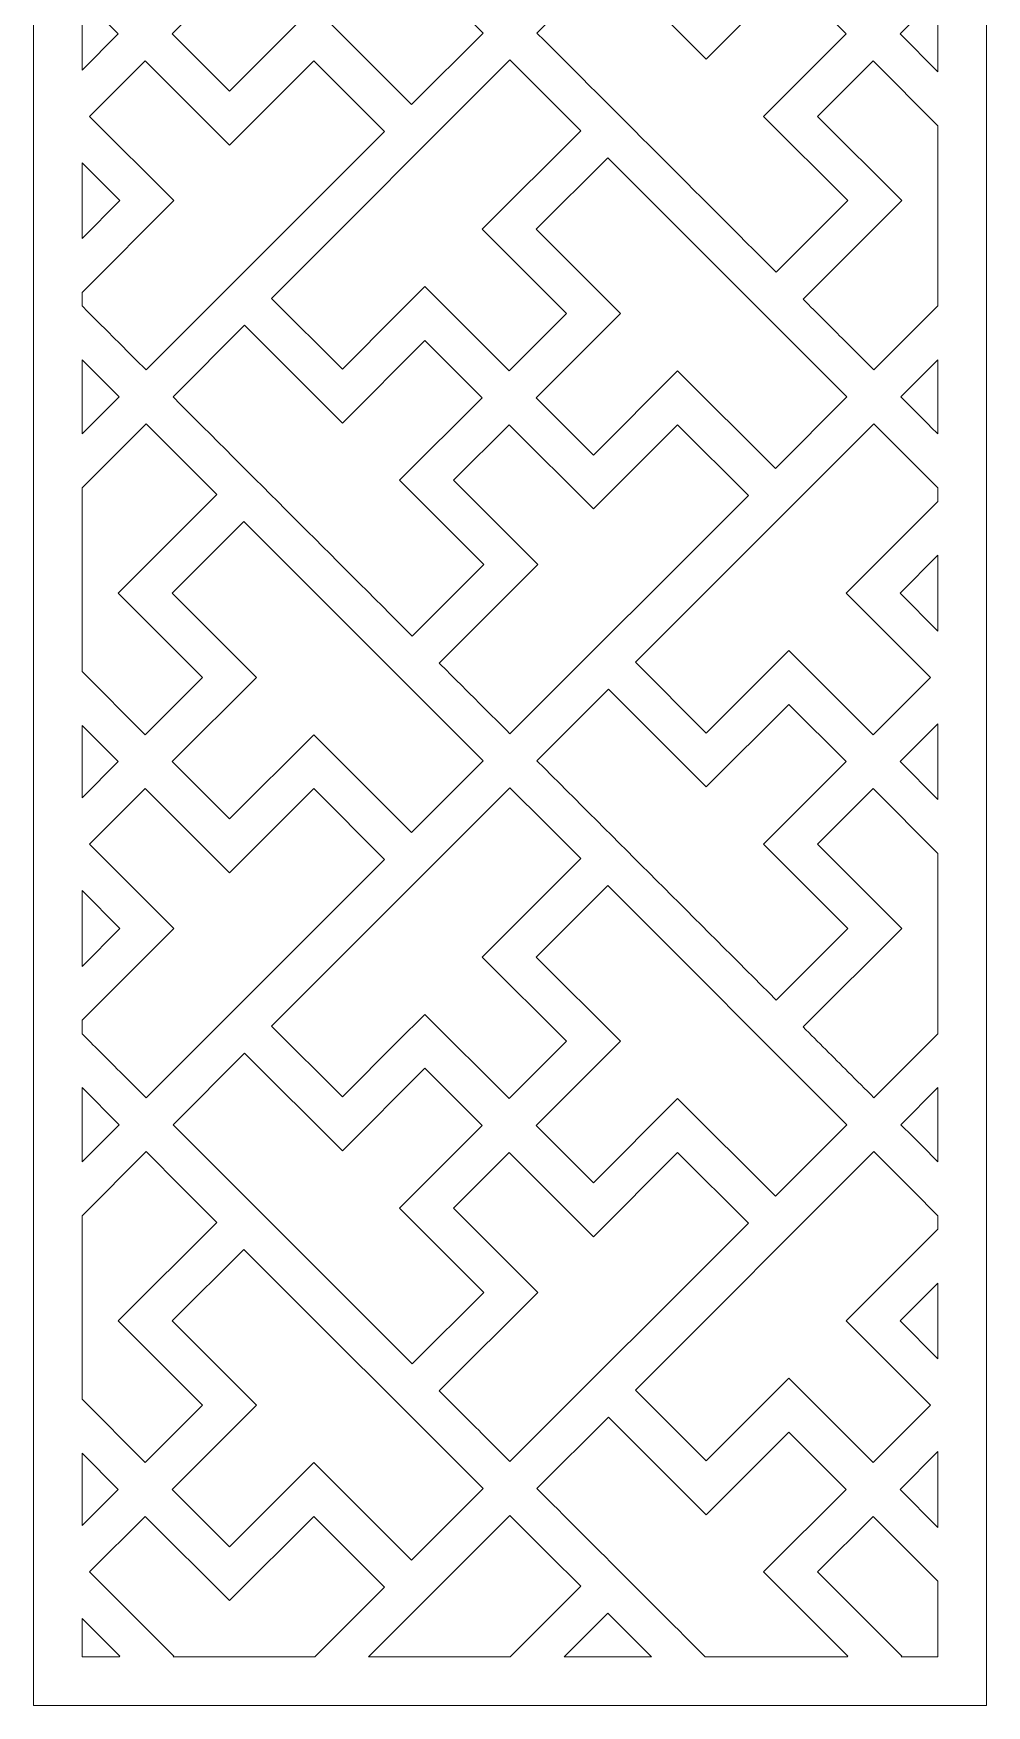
# Model space of a CAD drawing. Header units: centimetres. Extents: x -27.5 to -15.3, y -9.5 to 9.5.
# Drawn here: x -27.5 to -22.09, y -9.5 to 0 of the extents above; entities that cross this region are included whole.
import ezdxf

# ---------------------------------------------------------------- set-up
doc = ezdxf.new("R2010")
doc.units = ezdxf.units.CM
doc.header["$MEASUREMENT"] = 0
doc.layers.add('layer 1', color=7, linetype='Continuous')

msp = doc.modelspace()

# ---------------------------------------------------------------- linework, layer by layer
at = {"layer": 'layer 1', "color": 250, "lineweight": 9}
msp.add_open_spline([(-27.5, 9.5), (-27.5, 9.5), (-22.08689, 9.5), (-22.08689, 9.5), (-22.08689, 9.5), (-22.08689, 9.5), (-22.08689, -9.5), (-22.08689, -9.5), (-22.08689, -9.5), (-22.08689, -9.5), (-27.5, -9.5), (-27.5, -9.5), (-27.5, -9.5), (-27.5, -9.5), (-27.5, 9.5), (-27.5, 9.5)], degree=3, knots=[0, 0, 0, 0, 0.2, 0.2, 0.2, 0.2, 0.4, 0.4, 0.4, 0.4, 0.6, 0.6, 0.6, 0.6, 1, 1, 1, 1], dxfattribs=at)
at = {"layer": 'layer 1', "color": 7, "lineweight": 9}
for points, knots in [([(-26.30539, 1.35881), (-26.30539, 1.35881), (-26.71208, 0.95214), (-26.71208, 0.95214), (-26.71208, 0.95214), (-26.71208, 0.95214), (-26.23358, 0.47368), (-26.23358, 0.47368), (-26.23358, 0.47368), (-26.23358, 0.47368), (-26.71208, -0.00479), (-26.71208, -0.00479), (-26.71208, -0.00479), (-26.71208, -0.00479), (-26.38672, -0.33014), (-26.38672, -0.33014), (-26.38672, -0.33014), (-26.38672, -0.33014), (-25.90825, 0.14832), (-25.90825, 0.14832), (-25.90825, 0.14832), (-25.90825, 0.14832), (-25.35324, -0.40669), (-25.35324, -0.40669), (-25.35324, -0.40669), (-25.35324, -0.40669), (-24.94655, 0.00001), (-24.94655, 0.00001), (-24.94655, 0.00001), (-24.94655, 0.00001), (-26.30539, 1.35881), (-26.30539, 1.35881)], [0, 0, 0, 0, 0.1111111, 0.1111111, 0.1111111, 0.1111111, 0.2222222, 0.2222222, 0.2222222, 0.2222222, 0.3333333, 0.3333333, 0.3333333, 0.3333333, 0.4444444, 0.4444444, 0.4444444, 0.4444444, 0.5555556, 0.5555556, 0.5555556, 0.5555556, 0.6666667, 0.6666667, 0.6666667, 0.6666667, 0.7777778, 0.7777778, 0.7777778, 0.7777778, 1, 1, 1, 1]), ([(-24.23365, 0.40668), (-24.23365, 0.40668), (-24.64035, 0.00001), (-24.64035, 0.00001), (-24.64035, 0.00001), (-24.1874, -0.45294), (-23.73445, -0.90586), (-23.2815, -1.3588), (-23.2815, -1.3588), (-23.2815, -1.3588), (-22.87484, -0.95212), (-22.87484, -0.95212), (-22.87484, -0.95212), (-22.87484, -0.95212), (-23.35331, -0.47368), (-23.35331, -0.47368), (-23.35331, -0.47368), (-23.35331, -0.47368), (-22.8844, -0.00479), (-22.8844, -0.00479), (-22.8844, -0.00479), (-22.8844, -0.00479), (-23.20976, 0.32057), (-23.20976, 0.32057), (-23.20976, 0.32057), (-23.20976, 0.32057), (-23.67865, -0.14832), (-23.67865, -0.14832), (-23.67865, -0.14832), (-23.67865, -0.14832), (-24.23365, 0.40668), (-24.23365, 0.40668)], [0, 0, 0, 0, 0.1111111, 0.1111111, 0.1111111, 0.1111111, 0.2222222, 0.2222222, 0.2222222, 0.2222222, 0.3333333, 0.3333333, 0.3333333, 0.3333333, 0.4444444, 0.4444444, 0.4444444, 0.4444444, 0.5555556, 0.5555556, 0.5555556, 0.5555556, 0.6666667, 0.6666667, 0.6666667, 0.6666667, 0.7777778, 0.7777778, 0.7777778, 0.7777778, 1, 1, 1, 1]), ([(-27.22394, -0.21044), (-27.22394, -0.21044), (-27.22394, 0.20089), (-27.22394, 0.20089), (-27.22394, 0.20089), (-27.22394, 0.20089), (-27.01828, -0.00479), (-27.01828, -0.00479), (-27.01828, -0.00479), (-27.01828, -0.00479), (-27.22394, -0.21044), (-27.22394, -0.21044)], [0, 0, 0, 0, 0.25, 0.25, 0.25, 0.25, 0.5, 0.5, 0.5, 0.5, 1, 1, 1, 1]), ([(-22.36295, 0.21045), (-22.36295, 0.21045), (-22.36295, -0.22003), (-22.36295, -0.22003), (-22.36295, -0.22003), (-22.36295, -0.22003), (-22.57819, -0.00479), (-22.57819, -0.00479), (-22.57819, -0.00479), (-22.57819, -0.00479), (-22.36295, 0.21045), (-22.36295, 0.21045)], [0, 0, 0, 0, 0.25, 0.25, 0.25, 0.25, 0.5, 0.5, 0.5, 0.5, 1, 1, 1, 1]), ([(-27.22394, -1.55026), (-27.22394, -1.55026), (-27.22394, -1.47358), (-27.22394, -1.47358), (-27.22394, -1.47358), (-27.22394, -1.47358), (-26.7025, -0.95212), (-26.7025, -0.95212), (-26.7025, -0.95212), (-26.7025, -0.95212), (-27.18094, -0.47368), (-27.18094, -0.47368), (-27.18094, -0.47368), (-27.18094, -0.47368), (-26.86515, -0.15789), (-26.86515, -0.15789), (-26.86515, -0.15789), (-26.86515, -0.15789), (-26.38672, -0.63636), (-26.38672, -0.63636), (-26.38672, -0.63636), (-26.38672, -0.63636), (-25.90825, -0.15789), (-25.90825, -0.15789), (-25.90825, -0.15789), (-25.90825, -0.15789), (-25.50634, -0.55979), (-25.50634, -0.55979), (-25.50634, -0.55979), (-25.50634, -0.55979), (-26.86037, -1.91381), (-26.86037, -1.91381), (-26.86037, -1.91381), (-26.92179, -1.85241), (-26.98318, -1.79102), (-27.04458, -1.7296), (-27.04458, -1.7296), (-27.10437, -1.66983), (-27.16418, -1.61003), (-27.22394, -1.55026)], [0, 0, 0, 0, 0.0909091, 0.0909091, 0.0909091, 0.0909091, 0.1818182, 0.1818182, 0.1818182, 0.1818182, 0.2727273, 0.2727273, 0.2727273, 0.2727273, 0.3636364, 0.3636364, 0.3636364, 0.3636364, 0.4545455, 0.4545455, 0.4545455, 0.4545455, 0.5454545, 0.5454545, 0.5454545, 0.5454545, 0.6363636, 0.6363636, 0.6363636, 0.6363636, 0.7272727, 0.7272727, 0.7272727, 0.7272727, 0.8181818, 0.8181818, 0.8181818, 0.8181818, 1, 1, 1, 1]), ([(-24.79345, -0.1531), (-24.79345, -0.1531), (-26.14747, -1.50715), (-26.14747, -1.50715), (-26.14747, -1.50715), (-26.14747, -1.50715), (-25.74553, -1.90905), (-25.74553, -1.90905), (-25.74553, -1.90905), (-25.74553, -1.90905), (-25.42978, -1.59326), (-25.42978, -1.59326), (-25.42978, -1.59326), (-25.42978, -1.59326), (-25.27671, -1.44016), (-25.27671, -1.44016), (-25.27671, -1.44016), (-25.27671, -1.44016), (-24.79823, -1.9186), (-24.79823, -1.9186), (-24.79823, -1.9186), (-24.79823, -1.9186), (-24.47287, -1.59326), (-24.47287, -1.59326), (-24.47287, -1.59326), (-24.47287, -1.59326), (-24.95134, -1.1148), (-24.95134, -1.1148), (-24.95134, -1.1148), (-24.95134, -1.1148), (-24.39154, -0.555), (-24.39154, -0.555), (-24.39154, -0.555), (-24.39154, -0.555), (-24.60926, -0.33731), (-24.60926, -0.33731), (-24.60926, -0.33731), (-24.60926, -0.33731), (-24.79345, -0.1531), (-24.79345, -0.1531)], [0, 0, 0, 0, 0.0909091, 0.0909091, 0.0909091, 0.0909091, 0.1818182, 0.1818182, 0.1818182, 0.1818182, 0.2727273, 0.2727273, 0.2727273, 0.2727273, 0.3636364, 0.3636364, 0.3636364, 0.3636364, 0.4545455, 0.4545455, 0.4545455, 0.4545455, 0.5454545, 0.5454545, 0.5454545, 0.5454545, 0.6363636, 0.6363636, 0.6363636, 0.6363636, 0.7272727, 0.7272727, 0.7272727, 0.7272727, 0.8181818, 0.8181818, 0.8181818, 0.8181818, 1, 1, 1, 1]), ([(-22.36295, -0.52623), (-22.36295, -0.52623), (-22.36295, -1.55026), (-22.36295, -1.55026), (-22.36295, -1.55026), (-22.36295, -1.55026), (-22.72653, -1.91381), (-22.72653, -1.91381), (-22.72653, -1.91381), (-22.78153, -1.8588), (-22.83654, -1.80377), (-22.89158, -1.74876), (-22.89158, -1.74876), (-22.97051, -1.6698), (-23.04947, -1.59087), (-23.12843, -1.51191), (-23.12843, -1.51191), (-23.12843, -1.51191), (-22.56861, -0.95212), (-22.56861, -0.95212), (-22.56861, -0.95212), (-22.56861, -0.95212), (-23.04708, -0.47368), (-23.04708, -0.47368), (-23.04708, -0.47368), (-23.04708, -0.47368), (-22.73132, -0.15789), (-22.73132, -0.15789), (-22.73132, -0.15789), (-22.73132, -0.15789), (-22.36295, -0.52623), (-22.36295, -0.52623)], [0, 0, 0, 0, 0.1111111, 0.1111111, 0.1111111, 0.1111111, 0.2222222, 0.2222222, 0.2222222, 0.2222222, 0.3333333, 0.3333333, 0.3333333, 0.3333333, 0.4444444, 0.4444444, 0.4444444, 0.4444444, 0.5555556, 0.5555556, 0.5555556, 0.5555556, 0.6666667, 0.6666667, 0.6666667, 0.6666667, 0.7777778, 0.7777778, 0.7777778, 0.7777778, 1, 1, 1, 1]), ([(-27.22394, -1.16735), (-27.22394, -1.16735), (-27.22394, -0.7369), (-27.22394, -0.7369), (-27.22394, -0.7369), (-27.22394, -0.7369), (-27.0087, -0.95212), (-27.0087, -0.95212), (-27.0087, -0.95212), (-27.0087, -0.95212), (-27.22394, -1.16735), (-27.22394, -1.16735)], [0, 0, 0, 0, 0.25, 0.25, 0.25, 0.25, 0.5, 0.5, 0.5, 0.5, 1, 1, 1, 1]), ([(-24.23844, -0.7081), (-24.23844, -0.7081), (-24.64514, -1.1148), (-24.64514, -1.1148), (-24.64514, -1.1148), (-24.64514, -1.1148), (-24.16666, -1.59326), (-24.16666, -1.59326), (-24.16666, -1.59326), (-24.16666, -1.59326), (-24.64514, -2.0717), (-24.64514, -2.0717), (-24.64514, -2.0717), (-24.64514, -2.0717), (-24.31977, -2.39707), (-24.31977, -2.39707), (-24.31977, -2.39707), (-24.31977, -2.39707), (-23.84133, -1.9186), (-23.84133, -1.9186), (-23.84133, -1.9186), (-23.84133, -1.9186), (-23.2863, -2.4736), (-23.2863, -2.4736), (-23.2863, -2.4736), (-23.2863, -2.4736), (-22.8796, -2.06694), (-22.8796, -2.06694), (-22.8796, -2.06694), (-22.8796, -2.06694), (-24.23844, -0.7081), (-24.23844, -0.7081)], [0, 0, 0, 0, 0.1111111, 0.1111111, 0.1111111, 0.1111111, 0.2222222, 0.2222222, 0.2222222, 0.2222222, 0.3333333, 0.3333333, 0.3333333, 0.3333333, 0.4444444, 0.4444444, 0.4444444, 0.4444444, 0.5555556, 0.5555556, 0.5555556, 0.5555556, 0.6666667, 0.6666667, 0.6666667, 0.6666667, 0.7777778, 0.7777778, 0.7777778, 0.7777778, 1, 1, 1, 1]), ([(-26.70729, -2.06694), (-26.25434, -2.51986), (-25.80139, -2.9728), (-25.34845, -3.42575), (-25.34845, -3.42575), (-25.34845, -3.42575), (-24.94176, -3.01906), (-24.94176, -3.01906), (-24.94176, -3.01906), (-24.94176, -3.01906), (-25.42023, -2.54059), (-25.42023, -2.54059), (-25.42023, -2.54059), (-25.42023, -2.54059), (-24.95134, -2.0717), (-24.95134, -2.0717), (-24.95134, -2.0717), (-24.95134, -2.0717), (-25.27671, -1.74637), (-25.27671, -1.74637), (-25.27671, -1.74637), (-25.27671, -1.74637), (-25.74553, -2.21525), (-25.74553, -2.21525), (-25.74553, -2.21525), (-25.74553, -2.21525), (-26.3006, -1.66025), (-26.3006, -1.66025), (-26.3006, -1.66025), (-26.3006, -1.66025), (-26.70729, -2.06694), (-26.70729, -2.06694)], [0, 0, 0, 0, 0.1111111, 0.1111111, 0.1111111, 0.1111111, 0.2222222, 0.2222222, 0.2222222, 0.2222222, 0.3333333, 0.3333333, 0.3333333, 0.3333333, 0.4444444, 0.4444444, 0.4444444, 0.4444444, 0.5555556, 0.5555556, 0.5555556, 0.5555556, 0.6666667, 0.6666667, 0.6666667, 0.6666667, 0.7777778, 0.7777778, 0.7777778, 0.7777778, 1, 1, 1, 1]), ([(-27.22394, -2.27738), (-27.22394, -2.27738), (-27.22394, -1.85646), (-27.22394, -1.85646), (-27.22394, -1.85646), (-27.22394, -1.85646), (-27.0135, -2.06694), (-27.0135, -2.06694), (-27.0135, -2.06694), (-27.0135, -2.06694), (-27.22394, -2.27738), (-27.22394, -2.27738)], [0, 0, 0, 0, 0.25, 0.25, 0.25, 0.25, 0.5, 0.5, 0.5, 0.5, 1, 1, 1, 1]), ([(-22.36295, -1.85646), (-22.36295, -1.85646), (-22.36295, -2.27738), (-22.36295, -2.27738), (-22.36295, -2.27738), (-22.4331, -2.20724), (-22.50325, -2.13709), (-22.5734, -2.06694), (-22.5734, -2.06694), (-22.5734, -2.06694), (-22.36295, -1.85646), (-22.36295, -1.85646)], [0, 0, 0, 0, 0.25, 0.25, 0.25, 0.25, 0.5, 0.5, 0.5, 0.5, 1, 1, 1, 1]), ([(-27.22394, -3.62676), (-27.22394, -3.62676), (-27.22394, -2.58359), (-27.22394, -2.58359), (-27.22394, -2.58359), (-27.22394, -2.58359), (-26.86037, -2.22004), (-26.86037, -2.22004), (-26.86037, -2.22004), (-26.86037, -2.22004), (-26.67617, -2.40422), (-26.67617, -2.40422), (-26.67617, -2.40422), (-26.67617, -2.40422), (-26.45846, -2.62194), (-26.45846, -2.62194), (-26.45846, -2.62194), (-26.45846, -2.62194), (-27.01828, -3.18174), (-27.01828, -3.18174), (-27.01828, -3.18174), (-27.01828, -3.18174), (-26.53982, -3.66018), (-26.53982, -3.66018), (-26.53982, -3.66018), (-26.53982, -3.66018), (-26.86515, -3.98554), (-26.86515, -3.98554), (-26.86515, -3.98554), (-26.86515, -3.98554), (-27.22394, -3.62676), (-27.22394, -3.62676)], [0, 0, 0, 0, 0.1111111, 0.1111111, 0.1111111, 0.1111111, 0.2222222, 0.2222222, 0.2222222, 0.2222222, 0.3333333, 0.3333333, 0.3333333, 0.3333333, 0.4444444, 0.4444444, 0.4444444, 0.4444444, 0.5555556, 0.5555556, 0.5555556, 0.5555556, 0.6666667, 0.6666667, 0.6666667, 0.6666667, 0.7777778, 0.7777778, 0.7777778, 0.7777778, 1, 1, 1, 1]), ([(-25.19535, -3.57885), (-25.11639, -3.65779), (-25.03743, -3.73674), (-24.95852, -3.81568), (-24.95852, -3.81568), (-24.90349, -3.87071), (-24.84845, -3.92571), (-24.79345, -3.98076), (-24.79345, -3.98076), (-24.79345, -3.98076), (-23.43943, -2.62673), (-23.43943, -2.62673), (-23.43943, -2.62673), (-23.43943, -2.62673), (-23.84133, -2.2248), (-23.84133, -2.2248), (-23.84133, -2.2248), (-23.84133, -2.2248), (-24.31977, -2.70327), (-24.31977, -2.70327), (-24.31977, -2.70327), (-24.31977, -2.70327), (-24.79823, -2.22483), (-24.79823, -2.22483), (-24.79823, -2.22483), (-24.79823, -2.22483), (-25.11399, -2.54059), (-25.11399, -2.54059), (-25.11399, -2.54059), (-25.11399, -2.54059), (-24.63555, -3.01906), (-24.63555, -3.01906), (-24.63555, -3.01906), (-24.63555, -3.01906), (-25.19535, -3.57885), (-25.19535, -3.57885)], [0, 0, 0, 0, 0.1, 0.1, 0.1, 0.1, 0.2, 0.2, 0.2, 0.2, 0.3, 0.3, 0.3, 0.3, 0.4, 0.4, 0.4, 0.4, 0.5, 0.5, 0.5, 0.5, 0.6, 0.6, 0.6, 0.6, 0.7, 0.7, 0.7, 0.7, 0.8, 0.8, 0.8, 0.8, 1, 1, 1, 1]), ([(-22.36295, -2.58359), (-22.36295, -2.58359), (-22.36295, -2.66026), (-22.36295, -2.66026), (-22.36295, -2.66026), (-22.36295, -2.66026), (-22.8844, -3.18174), (-22.8844, -3.18174), (-22.8844, -3.18174), (-22.8844, -3.18174), (-22.40595, -3.66018), (-22.40595, -3.66018), (-22.40595, -3.66018), (-22.40595, -3.66018), (-22.73132, -3.98554), (-22.73132, -3.98554), (-22.73132, -3.98554), (-22.73132, -3.98554), (-23.20976, -3.50708), (-23.20976, -3.50708), (-23.20976, -3.50708), (-23.20976, -3.50708), (-23.36286, -3.66018), (-23.36286, -3.66018), (-23.36286, -3.66018), (-23.36286, -3.66018), (-23.67865, -3.97596), (-23.67865, -3.97596), (-23.67865, -3.97596), (-23.67865, -3.97596), (-24.08055, -3.57406), (-24.08055, -3.57406), (-24.08055, -3.57406), (-24.08055, -3.57406), (-22.72653, -2.22004), (-22.72653, -2.22004), (-22.72653, -2.22004), (-22.72653, -2.22004), (-22.52318, -2.42336), (-22.52318, -2.42336), (-22.52318, -2.42336), (-22.52318, -2.42336), (-22.36295, -2.58359), (-22.36295, -2.58359)], [0, 0, 0, 0, 0.0833333, 0.0833333, 0.0833333, 0.0833333, 0.1666667, 0.1666667, 0.1666667, 0.1666667, 0.25, 0.25, 0.25, 0.25, 0.3333333, 0.3333333, 0.3333333, 0.3333333, 0.4166667, 0.4166667, 0.4166667, 0.4166667, 0.5, 0.5, 0.5, 0.5, 0.5833333, 0.5833333, 0.5833333, 0.5833333, 0.6666667, 0.6666667, 0.6666667, 0.6666667, 0.75, 0.75, 0.75, 0.75, 0.8333333, 0.8333333, 0.8333333, 0.8333333, 1, 1, 1, 1]), ([(-26.30539, -2.77505), (-26.30539, -2.77505), (-26.71208, -3.18174), (-26.71208, -3.18174), (-26.71208, -3.18174), (-26.71208, -3.18174), (-26.23358, -3.66018), (-26.23358, -3.66018), (-26.23358, -3.66018), (-26.23358, -3.66018), (-26.71208, -4.13865), (-26.71208, -4.13865), (-26.71208, -4.13865), (-26.71208, -4.13865), (-26.38672, -4.46398), (-26.38672, -4.46398), (-26.38672, -4.46398), (-26.38672, -4.46398), (-25.90825, -3.98554), (-25.90825, -3.98554), (-25.90825, -3.98554), (-25.90825, -3.98554), (-25.35324, -4.54055), (-25.35324, -4.54055), (-25.35324, -4.54055), (-25.35324, -4.54055), (-24.94655, -4.13385), (-24.94655, -4.13385), (-24.94655, -4.13385), (-24.94655, -4.13385), (-26.30539, -2.77505), (-26.30539, -2.77505)], [0, 0, 0, 0, 0.1111111, 0.1111111, 0.1111111, 0.1111111, 0.2222222, 0.2222222, 0.2222222, 0.2222222, 0.3333333, 0.3333333, 0.3333333, 0.3333333, 0.4444444, 0.4444444, 0.4444444, 0.4444444, 0.5555556, 0.5555556, 0.5555556, 0.5555556, 0.6666667, 0.6666667, 0.6666667, 0.6666667, 0.7777778, 0.7777778, 0.7777778, 0.7777778, 1, 1, 1, 1]), ([(-22.36295, -2.9665), (-22.36295, -2.9665), (-22.36295, -3.39698), (-22.36295, -3.39698), (-22.36295, -3.39698), (-22.36295, -3.39698), (-22.57819, -3.18174), (-22.57819, -3.18174), (-22.57819, -3.18174), (-22.57819, -3.18174), (-22.36295, -2.9665), (-22.36295, -2.9665)], [0, 0, 0, 0, 0.25, 0.25, 0.25, 0.25, 0.5, 0.5, 0.5, 0.5, 1, 1, 1, 1]), ([(-24.64035, -4.13385), (-24.1874, -4.5868), (-23.73445, -5.03975), (-23.2815, -5.49266), (-23.2815, -5.49266), (-23.2815, -5.49266), (-22.87484, -5.08597), (-22.87484, -5.08597), (-22.87484, -5.08597), (-22.87484, -5.08597), (-23.35331, -4.60753), (-23.35331, -4.60753), (-23.35331, -4.60753), (-23.35331, -4.60753), (-22.8844, -4.13865), (-22.8844, -4.13865), (-22.8844, -4.13865), (-22.8844, -4.13865), (-23.20976, -3.81328), (-23.20976, -3.81328), (-23.20976, -3.81328), (-23.20976, -3.81328), (-23.67865, -4.28216), (-23.67865, -4.28216), (-23.67865, -4.28216), (-23.67865, -4.28216), (-24.23365, -3.72716), (-24.23365, -3.72716), (-24.23365, -3.72716), (-24.23365, -3.72716), (-24.64035, -4.13385), (-24.64035, -4.13385)], [0, 0, 0, 0, 0.1111111, 0.1111111, 0.1111111, 0.1111111, 0.2222222, 0.2222222, 0.2222222, 0.2222222, 0.3333333, 0.3333333, 0.3333333, 0.3333333, 0.4444444, 0.4444444, 0.4444444, 0.4444444, 0.5555556, 0.5555556, 0.5555556, 0.5555556, 0.6666667, 0.6666667, 0.6666667, 0.6666667, 0.7777778, 0.7777778, 0.7777778, 0.7777778, 1, 1, 1, 1]), ([(-27.22394, -4.3443), (-27.22394, -4.3443), (-27.22394, -3.93299), (-27.22394, -3.93299), (-27.22394, -3.93299), (-27.22394, -3.93299), (-27.01828, -4.13865), (-27.01828, -4.13865), (-27.01828, -4.13865), (-27.01828, -4.13865), (-27.22394, -4.3443), (-27.22394, -4.3443)], [0, 0, 0, 0, 0.25, 0.25, 0.25, 0.25, 0.5, 0.5, 0.5, 0.5, 1, 1, 1, 1]), ([(-22.36295, -3.9234), (-22.36295, -3.9234), (-22.36295, -4.35389), (-22.36295, -4.35389), (-22.36295, -4.35389), (-22.36295, -4.35389), (-22.57819, -4.13865), (-22.57819, -4.13865), (-22.57819, -4.13865), (-22.57819, -4.13865), (-22.36295, -3.9234), (-22.36295, -3.9234)], [0, 0, 0, 0, 0.25, 0.25, 0.25, 0.25, 0.5, 0.5, 0.5, 0.5, 1, 1, 1, 1]), ([(-27.22394, -5.68412), (-27.22394, -5.68412), (-27.22394, -5.60744), (-27.22394, -5.60744), (-27.22394, -5.60744), (-27.22394, -5.60744), (-26.7025, -5.08597), (-26.7025, -5.08597), (-26.7025, -5.08597), (-26.7025, -5.08597), (-27.18094, -4.60753), (-27.18094, -4.60753), (-27.18094, -4.60753), (-27.18094, -4.60753), (-26.86515, -4.29175), (-26.86515, -4.29175), (-26.86515, -4.29175), (-26.86515, -4.29175), (-26.38672, -4.77021), (-26.38672, -4.77021), (-26.38672, -4.77021), (-26.38672, -4.77021), (-25.90825, -4.29175), (-25.90825, -4.29175), (-25.90825, -4.29175), (-25.90825, -4.29175), (-25.50634, -4.69365), (-25.50634, -4.69365), (-25.50634, -4.69365), (-25.50634, -4.69365), (-26.86037, -6.04767), (-26.86037, -6.04767), (-26.86037, -6.04767), (-26.9154, -5.99266), (-26.97044, -5.93763), (-27.02547, -5.88262), (-27.02547, -5.88262), (-27.09163, -5.81647), (-27.15779, -5.75027), (-27.22394, -5.68412)], [0, 0, 0, 0, 0.0909091, 0.0909091, 0.0909091, 0.0909091, 0.1818182, 0.1818182, 0.1818182, 0.1818182, 0.2727273, 0.2727273, 0.2727273, 0.2727273, 0.3636364, 0.3636364, 0.3636364, 0.3636364, 0.4545455, 0.4545455, 0.4545455, 0.4545455, 0.5454545, 0.5454545, 0.5454545, 0.5454545, 0.6363636, 0.6363636, 0.6363636, 0.6363636, 0.7272727, 0.7272727, 0.7272727, 0.7272727, 0.8181818, 0.8181818, 0.8181818, 0.8181818, 1, 1, 1, 1]), ([(-24.79345, -4.28696), (-24.79345, -4.28696), (-26.14747, -5.641), (-26.14747, -5.641), (-26.14747, -5.641), (-26.14747, -5.641), (-25.74553, -6.04291), (-25.74553, -6.04291), (-25.74553, -6.04291), (-25.74553, -6.04291), (-25.42978, -5.72712), (-25.42978, -5.72712), (-25.42978, -5.72712), (-25.42978, -5.72712), (-25.27671, -5.57402), (-25.27671, -5.57402), (-25.27671, -5.57402), (-25.27671, -5.57402), (-24.79823, -6.05246), (-24.79823, -6.05246), (-24.79823, -6.05246), (-24.79823, -6.05246), (-24.47287, -5.72712), (-24.47287, -5.72712), (-24.47287, -5.72712), (-24.47287, -5.72712), (-24.95134, -5.24866), (-24.95134, -5.24866), (-24.95134, -5.24866), (-24.95134, -5.24866), (-24.39154, -4.68886), (-24.39154, -4.68886), (-24.39154, -4.68886), (-24.39154, -4.68886), (-24.5901, -4.4903), (-24.5901, -4.4903), (-24.5901, -4.4903), (-24.5901, -4.4903), (-24.79345, -4.28696), (-24.79345, -4.28696)], [0, 0, 0, 0, 0.0909091, 0.0909091, 0.0909091, 0.0909091, 0.1818182, 0.1818182, 0.1818182, 0.1818182, 0.2727273, 0.2727273, 0.2727273, 0.2727273, 0.3636364, 0.3636364, 0.3636364, 0.3636364, 0.4545455, 0.4545455, 0.4545455, 0.4545455, 0.5454545, 0.5454545, 0.5454545, 0.5454545, 0.6363636, 0.6363636, 0.6363636, 0.6363636, 0.7272727, 0.7272727, 0.7272727, 0.7272727, 0.8181818, 0.8181818, 0.8181818, 0.8181818, 1, 1, 1, 1]), ([(-22.36295, -4.66009), (-22.36295, -4.66009), (-22.36295, -5.68412), (-22.36295, -5.68412), (-22.36295, -5.68412), (-22.36295, -5.68412), (-22.72653, -6.04767), (-22.72653, -6.04767), (-22.72653, -6.04767), (-22.77518, -5.99904), (-22.82382, -5.9504), (-22.87244, -5.90175), (-22.87244, -5.90175), (-22.95776, -5.81643), (-23.04311, -5.73112), (-23.12843, -5.64576), (-23.12843, -5.64576), (-23.12843, -5.64576), (-22.56861, -5.08597), (-22.56861, -5.08597), (-22.56861, -5.08597), (-22.56861, -5.08597), (-23.04708, -4.60753), (-23.04708, -4.60753), (-23.04708, -4.60753), (-23.04708, -4.60753), (-22.73132, -4.29175), (-22.73132, -4.29175), (-22.73132, -4.29175), (-22.73132, -4.29175), (-22.36295, -4.66009), (-22.36295, -4.66009)], [0, 0, 0, 0, 0.1111111, 0.1111111, 0.1111111, 0.1111111, 0.2222222, 0.2222222, 0.2222222, 0.2222222, 0.3333333, 0.3333333, 0.3333333, 0.3333333, 0.4444444, 0.4444444, 0.4444444, 0.4444444, 0.5555556, 0.5555556, 0.5555556, 0.5555556, 0.6666667, 0.6666667, 0.6666667, 0.6666667, 0.7777778, 0.7777778, 0.7777778, 0.7777778, 1, 1, 1, 1]), ([(-24.23844, -4.84196), (-24.23844, -4.84196), (-24.64514, -5.24866), (-24.64514, -5.24866), (-24.64514, -5.24866), (-24.64514, -5.24866), (-24.16666, -5.72712), (-24.16666, -5.72712), (-24.16666, -5.72712), (-24.16666, -5.72712), (-24.64514, -6.20556), (-24.64514, -6.20556), (-24.64514, -6.20556), (-24.64514, -6.20556), (-24.31977, -6.53093), (-24.31977, -6.53093), (-24.31977, -6.53093), (-24.31977, -6.53093), (-23.84133, -6.05246), (-23.84133, -6.05246), (-23.84133, -6.05246), (-23.84133, -6.05246), (-23.2863, -6.60746), (-23.2863, -6.60746), (-23.2863, -6.60746), (-23.2863, -6.60746), (-22.8796, -6.2008), (-22.8796, -6.2008), (-22.8796, -6.2008), (-22.8796, -6.2008), (-24.23844, -4.84196), (-24.23844, -4.84196)], [0, 0, 0, 0, 0.1111111, 0.1111111, 0.1111111, 0.1111111, 0.2222222, 0.2222222, 0.2222222, 0.2222222, 0.3333333, 0.3333333, 0.3333333, 0.3333333, 0.4444444, 0.4444444, 0.4444444, 0.4444444, 0.5555556, 0.5555556, 0.5555556, 0.5555556, 0.6666667, 0.6666667, 0.6666667, 0.6666667, 0.7777778, 0.7777778, 0.7777778, 0.7777778, 1, 1, 1, 1]), ([(-27.22394, -5.30121), (-27.22394, -5.30121), (-27.22394, -4.87073), (-27.22394, -4.87073), (-27.22394, -4.87073), (-27.22394, -4.87073), (-27.0087, -5.08597), (-27.0087, -5.08597), (-27.0087, -5.08597), (-27.0087, -5.08597), (-27.22394, -5.30121), (-27.22394, -5.30121)], [0, 0, 0, 0, 0.25, 0.25, 0.25, 0.25, 0.5, 0.5, 0.5, 0.5, 1, 1, 1, 1]), ([(-26.3006, -5.79411), (-26.3006, -5.79411), (-26.70729, -6.2008), (-26.70729, -6.2008), (-26.70729, -6.2008), (-26.25434, -6.65372), (-25.80139, -7.10666), (-25.34845, -7.55961), (-25.34845, -7.55961), (-25.34845, -7.55961), (-24.94176, -7.15292), (-24.94176, -7.15292), (-24.94176, -7.15292), (-24.94176, -7.15292), (-25.42023, -6.67445), (-25.42023, -6.67445), (-25.42023, -6.67445), (-25.42023, -6.67445), (-24.95134, -6.20556), (-24.95134, -6.20556), (-24.95134, -6.20556), (-24.95134, -6.20556), (-25.27671, -5.88023), (-25.27671, -5.88023), (-25.27671, -5.88023), (-25.27671, -5.88023), (-25.74553, -6.34911), (-25.74553, -6.34911), (-25.74553, -6.34911), (-25.74553, -6.34911), (-26.3006, -5.79411), (-26.3006, -5.79411)], [0, 0, 0, 0, 0.1111111, 0.1111111, 0.1111111, 0.1111111, 0.2222222, 0.2222222, 0.2222222, 0.2222222, 0.3333333, 0.3333333, 0.3333333, 0.3333333, 0.4444444, 0.4444444, 0.4444444, 0.4444444, 0.5555556, 0.5555556, 0.5555556, 0.5555556, 0.6666667, 0.6666667, 0.6666667, 0.6666667, 0.7777778, 0.7777778, 0.7777778, 0.7777778, 1, 1, 1, 1]), ([(-27.22394, -6.41125), (-27.22394, -6.41125), (-27.22394, -5.99032), (-27.22394, -5.99032), (-27.22394, -5.99032), (-27.22394, -5.99032), (-27.0135, -6.2008), (-27.0135, -6.2008), (-27.0135, -6.2008), (-27.0135, -6.2008), (-27.22394, -6.41125), (-27.22394, -6.41125)], [0, 0, 0, 0, 0.25, 0.25, 0.25, 0.25, 0.5, 0.5, 0.5, 0.5, 1, 1, 1, 1]), ([(-22.36295, -5.99032), (-22.36295, -5.99032), (-22.36295, -6.41125), (-22.36295, -6.41125), (-22.36295, -6.41125), (-22.4331, -6.34109), (-22.50325, -6.27095), (-22.5734, -6.2008), (-22.5734, -6.2008), (-22.5734, -6.2008), (-22.36295, -5.99032), (-22.36295, -5.99032)], [0, 0, 0, 0, 0.25, 0.25, 0.25, 0.25, 0.5, 0.5, 0.5, 0.5, 1, 1, 1, 1]), ([(-27.22394, -7.76061), (-27.22394, -7.76061), (-27.22394, -6.71745), (-27.22394, -6.71745), (-27.22394, -6.71745), (-27.22394, -6.71745), (-26.86037, -6.3539), (-26.86037, -6.3539), (-26.86037, -6.3539), (-26.86037, -6.3539), (-26.65705, -6.55722), (-26.65705, -6.55722), (-26.65705, -6.55722), (-26.65705, -6.55722), (-26.45846, -6.75581), (-26.45846, -6.75581), (-26.45846, -6.75581), (-26.45846, -6.75581), (-27.01828, -7.3156), (-27.01828, -7.3156), (-27.01828, -7.3156), (-27.01828, -7.3156), (-26.53982, -7.79404), (-26.53982, -7.79404), (-26.53982, -7.79404), (-26.53982, -7.79404), (-26.86515, -8.11941), (-26.86515, -8.11941), (-26.86515, -8.11941), (-26.86515, -8.11941), (-27.22394, -7.76061), (-27.22394, -7.76061)], [0, 0, 0, 0, 0.1111111, 0.1111111, 0.1111111, 0.1111111, 0.2222222, 0.2222222, 0.2222222, 0.2222222, 0.3333333, 0.3333333, 0.3333333, 0.3333333, 0.4444444, 0.4444444, 0.4444444, 0.4444444, 0.5555556, 0.5555556, 0.5555556, 0.5555556, 0.6666667, 0.6666667, 0.6666667, 0.6666667, 0.7777778, 0.7777778, 0.7777778, 0.7777778, 1, 1, 1, 1]), ([(-23.43943, -6.76059), (-23.43943, -6.76059), (-23.84133, -6.35869), (-23.84133, -6.35869), (-23.84133, -6.35869), (-23.84133, -6.35869), (-24.31977, -6.83713), (-24.31977, -6.83713), (-24.31977, -6.83713), (-24.31977, -6.83713), (-24.79823, -6.35869), (-24.79823, -6.35869), (-24.79823, -6.35869), (-24.79823, -6.35869), (-25.11399, -6.67445), (-25.11399, -6.67445), (-25.11399, -6.67445), (-25.11399, -6.67445), (-24.63555, -7.15292), (-24.63555, -7.15292), (-24.63555, -7.15292), (-24.63555, -7.15292), (-25.19535, -7.71271), (-25.19535, -7.71271), (-25.19535, -7.71271), (-25.11003, -7.79803), (-25.02471, -7.88335), (-24.93936, -7.96867), (-24.93936, -7.96867), (-24.89074, -8.01732), (-24.8421, -8.06596), (-24.79345, -8.11462), (-24.79345, -8.11462), (-24.79345, -8.11462), (-23.43943, -6.76059), (-23.43943, -6.76059)], [0, 0, 0, 0, 0.1, 0.1, 0.1, 0.1, 0.2, 0.2, 0.2, 0.2, 0.3, 0.3, 0.3, 0.3, 0.4, 0.4, 0.4, 0.4, 0.5, 0.5, 0.5, 0.5, 0.6, 0.6, 0.6, 0.6, 0.7, 0.7, 0.7, 0.7, 0.8, 0.8, 0.8, 0.8, 1, 1, 1, 1]), ([(-22.36295, -6.71745), (-22.36295, -6.71745), (-22.36295, -6.79413), (-22.36295, -6.79413), (-22.36295, -6.79413), (-22.36295, -6.79413), (-22.8844, -7.3156), (-22.8844, -7.3156), (-22.8844, -7.3156), (-22.8844, -7.3156), (-22.40595, -7.79404), (-22.40595, -7.79404), (-22.40595, -7.79404), (-22.40595, -7.79404), (-22.73132, -8.11941), (-22.73132, -8.11941), (-22.73132, -8.11941), (-22.73132, -8.11941), (-23.20976, -7.64093), (-23.20976, -7.64093), (-23.20976, -7.64093), (-23.20976, -7.64093), (-23.36286, -7.79404), (-23.36286, -7.79404), (-23.36286, -7.79404), (-23.36286, -7.79404), (-23.67865, -8.10982), (-23.67865, -8.10982), (-23.67865, -8.10982), (-23.67865, -8.10982), (-24.08055, -7.70792), (-24.08055, -7.70792), (-24.08055, -7.70792), (-24.08055, -7.70792), (-22.72653, -6.3539), (-22.72653, -6.3539), (-22.72653, -6.3539), (-22.72653, -6.3539), (-22.50405, -6.57638), (-22.50405, -6.57638), (-22.50405, -6.57638), (-22.50405, -6.57638), (-22.36295, -6.71745), (-22.36295, -6.71745)], [0, 0, 0, 0, 0.0833333, 0.0833333, 0.0833333, 0.0833333, 0.1666667, 0.1666667, 0.1666667, 0.1666667, 0.25, 0.25, 0.25, 0.25, 0.3333333, 0.3333333, 0.3333333, 0.3333333, 0.4166667, 0.4166667, 0.4166667, 0.4166667, 0.5, 0.5, 0.5, 0.5, 0.5833333, 0.5833333, 0.5833333, 0.5833333, 0.6666667, 0.6666667, 0.6666667, 0.6666667, 0.75, 0.75, 0.75, 0.75, 0.8333333, 0.8333333, 0.8333333, 0.8333333, 1, 1, 1, 1]), ([(-26.30539, -6.9089), (-26.30539, -6.9089), (-26.71208, -7.3156), (-26.71208, -7.3156), (-26.71208, -7.3156), (-26.71208, -7.3156), (-26.23358, -7.79404), (-26.23358, -7.79404), (-26.23358, -7.79404), (-26.23358, -7.79404), (-26.71208, -8.2725), (-26.71208, -8.2725), (-26.71208, -8.2725), (-26.71208, -8.2725), (-26.38672, -8.59784), (-26.38672, -8.59784), (-26.38672, -8.59784), (-26.38672, -8.59784), (-25.90825, -8.11941), (-25.90825, -8.11941), (-25.90825, -8.11941), (-25.90825, -8.11941), (-25.35324, -8.6744), (-25.35324, -8.6744), (-25.35324, -8.6744), (-25.35324, -8.6744), (-24.94655, -8.26771), (-24.94655, -8.26771), (-24.94655, -8.26771), (-24.94655, -8.26771), (-26.30539, -6.9089), (-26.30539, -6.9089)], [0, 0, 0, 0, 0.1111111, 0.1111111, 0.1111111, 0.1111111, 0.2222222, 0.2222222, 0.2222222, 0.2222222, 0.3333333, 0.3333333, 0.3333333, 0.3333333, 0.4444444, 0.4444444, 0.4444444, 0.4444444, 0.5555556, 0.5555556, 0.5555556, 0.5555556, 0.6666667, 0.6666667, 0.6666667, 0.6666667, 0.7777778, 0.7777778, 0.7777778, 0.7777778, 1, 1, 1, 1]), ([(-22.36295, -7.10036), (-22.36295, -7.10036), (-22.36295, -7.53084), (-22.36295, -7.53084), (-22.36295, -7.53084), (-22.36295, -7.53084), (-22.57819, -7.3156), (-22.57819, -7.3156), (-22.57819, -7.3156), (-22.57819, -7.3156), (-22.36295, -7.10036), (-22.36295, -7.10036)], [0, 0, 0, 0, 0.25, 0.25, 0.25, 0.25, 0.5, 0.5, 0.5, 0.5, 1, 1, 1, 1]), ([(-22.87892, -9.22394), (-22.87892, -9.22394), (-23.68412, -9.22394), (-23.68412, -9.22394), (-23.68412, -9.22394), (-24.00284, -8.90519), (-24.3216, -8.58647), (-24.64035, -8.26771), (-24.64035, -8.26771), (-24.64035, -8.26771), (-24.23365, -7.86103), (-24.23365, -7.86103), (-24.23365, -7.86103), (-24.23365, -7.86103), (-23.67865, -8.41602), (-23.67865, -8.41602), (-23.67865, -8.41602), (-23.67865, -8.41602), (-23.20976, -7.94717), (-23.20976, -7.94717), (-23.20976, -7.94717), (-23.20976, -7.94717), (-22.8844, -8.2725), (-22.8844, -8.2725), (-22.8844, -8.2725), (-22.8844, -8.2725), (-23.35331, -8.74139), (-23.35331, -8.74139), (-23.35331, -8.74139), (-23.35331, -8.74139), (-22.87484, -9.21986), (-22.87484, -9.21986), (-22.87484, -9.21986), (-22.87484, -9.21986), (-22.87892, -9.22394), (-22.87892, -9.22394)], [0, 0, 0, 0, 0.1, 0.1, 0.1, 0.1, 0.2, 0.2, 0.2, 0.2, 0.3, 0.3, 0.3, 0.3, 0.4, 0.4, 0.4, 0.4, 0.5, 0.5, 0.5, 0.5, 0.6, 0.6, 0.6, 0.6, 0.7, 0.7, 0.7, 0.7, 0.8, 0.8, 0.8, 0.8, 1, 1, 1, 1]), ([(-27.22394, -8.47816), (-27.22394, -8.47816), (-27.22394, -8.06685), (-27.22394, -8.06685), (-27.22394, -8.06685), (-27.22394, -8.06685), (-27.01828, -8.2725), (-27.01828, -8.2725), (-27.01828, -8.2725), (-27.01828, -8.2725), (-27.22394, -8.47816), (-27.22394, -8.47816)], [0, 0, 0, 0, 0.25, 0.25, 0.25, 0.25, 0.5, 0.5, 0.5, 0.5, 1, 1, 1, 1]), ([(-22.36295, -8.05727), (-22.36295, -8.05727), (-22.36295, -8.48774), (-22.36295, -8.48774), (-22.36295, -8.48774), (-22.36295, -8.48774), (-22.57819, -8.2725), (-22.57819, -8.2725), (-22.57819, -8.2725), (-22.57819, -8.2725), (-22.36295, -8.05727), (-22.36295, -8.05727)], [0, 0, 0, 0, 0.25, 0.25, 0.25, 0.25, 0.5, 0.5, 0.5, 0.5, 1, 1, 1, 1]), ([(-25.90277, -9.22394), (-25.90277, -9.22394), (-26.70658, -9.22394), (-26.70658, -9.22394), (-26.70658, -9.22394), (-26.70658, -9.22394), (-26.7025, -9.21986), (-26.7025, -9.21986), (-26.7025, -9.21986), (-26.7025, -9.21986), (-27.18094, -8.74139), (-27.18094, -8.74139), (-27.18094, -8.74139), (-27.18094, -8.74139), (-26.86515, -8.42561), (-26.86515, -8.42561), (-26.86515, -8.42561), (-26.86515, -8.42561), (-26.38672, -8.90407), (-26.38672, -8.90407), (-26.38672, -8.90407), (-26.38672, -8.90407), (-25.90825, -8.42561), (-25.90825, -8.42561), (-25.90825, -8.42561), (-25.90825, -8.42561), (-25.50634, -8.82751), (-25.50634, -8.82751), (-25.50634, -8.82751), (-25.50634, -8.82751), (-25.90277, -9.22394), (-25.90277, -9.22394)], [0, 0, 0, 0, 0.1111111, 0.1111111, 0.1111111, 0.1111111, 0.2222222, 0.2222222, 0.2222222, 0.2222222, 0.3333333, 0.3333333, 0.3333333, 0.3333333, 0.4444444, 0.4444444, 0.4444444, 0.4444444, 0.5555556, 0.5555556, 0.5555556, 0.5555556, 0.6666667, 0.6666667, 0.6666667, 0.6666667, 0.7777778, 0.7777778, 0.7777778, 0.7777778, 1, 1, 1, 1]), ([(-24.79276, -9.22394), (-24.79276, -9.22394), (-25.59657, -9.22394), (-25.59657, -9.22394), (-25.59657, -9.22394), (-25.59657, -9.22394), (-24.79345, -8.42081), (-24.79345, -8.42081), (-24.79345, -8.42081), (-24.79345, -8.42081), (-24.57097, -8.6433), (-24.57097, -8.6433), (-24.57097, -8.6433), (-24.57097, -8.6433), (-24.39154, -8.82272), (-24.39154, -8.82272), (-24.39154, -8.82272), (-24.39154, -8.82272), (-24.79276, -9.22394), (-24.79276, -9.22394)], [0, 0, 0, 0, 0.1666667, 0.1666667, 0.1666667, 0.1666667, 0.3333333, 0.3333333, 0.3333333, 0.3333333, 0.5, 0.5, 0.5, 0.5, 0.6666667, 0.6666667, 0.6666667, 0.6666667, 1, 1, 1, 1]), ([(-22.36295, -8.79394), (-22.36295, -8.79394), (-22.36295, -9.22394), (-22.36295, -9.22394), (-22.36295, -9.22394), (-22.36295, -9.22394), (-22.57272, -9.22394), (-22.57272, -9.22394), (-22.57272, -9.22394), (-22.57272, -9.22394), (-22.56861, -9.21986), (-22.56861, -9.21986), (-22.56861, -9.21986), (-22.56861, -9.21986), (-23.04708, -8.74139), (-23.04708, -8.74139), (-23.04708, -8.74139), (-23.04708, -8.74139), (-22.73132, -8.42561), (-22.73132, -8.42561), (-22.73132, -8.42561), (-22.73132, -8.42561), (-22.36295, -8.79394), (-22.36295, -8.79394)], [0, 0, 0, 0, 0.1428571, 0.1428571, 0.1428571, 0.1428571, 0.2857143, 0.2857143, 0.2857143, 0.2857143, 0.4285714, 0.4285714, 0.4285714, 0.4285714, 0.5714286, 0.5714286, 0.5714286, 0.5714286, 0.7142857, 0.7142857, 0.7142857, 0.7142857, 1, 1, 1, 1]), ([(-27.01281, -9.22394), (-27.01281, -9.22394), (-27.22394, -9.22394), (-27.22394, -9.22394), (-27.22394, -9.22394), (-27.22394, -9.22394), (-27.22394, -9.00462), (-27.22394, -9.00462), (-27.22394, -9.00462), (-27.22394, -9.00462), (-27.0087, -9.21986), (-27.0087, -9.21986), (-27.0087, -9.21986), (-27.0087, -9.21986), (-27.01281, -9.22394), (-27.01281, -9.22394)], [0, 0, 0, 0, 0.2, 0.2, 0.2, 0.2, 0.4, 0.4, 0.4, 0.4, 0.6, 0.6, 0.6, 0.6, 1, 1, 1, 1]), ([(-23.99033, -9.22394), (-23.99033, -9.22394), (-24.48653, -9.22394), (-24.48653, -9.22394), (-24.48653, -9.22394), (-24.48653, -9.22394), (-24.23844, -8.97582), (-24.23844, -8.97582), (-24.23844, -8.97582), (-24.23844, -8.97582), (-23.99033, -9.22394), (-23.99033, -9.22394)], [0, 0, 0, 0, 0.25, 0.25, 0.25, 0.25, 0.5, 0.5, 0.5, 0.5, 1, 1, 1, 1])]:
    msp.add_open_spline(points, degree=3, knots=knots, dxfattribs=at)

doc.saveas('drawing.dxf')
